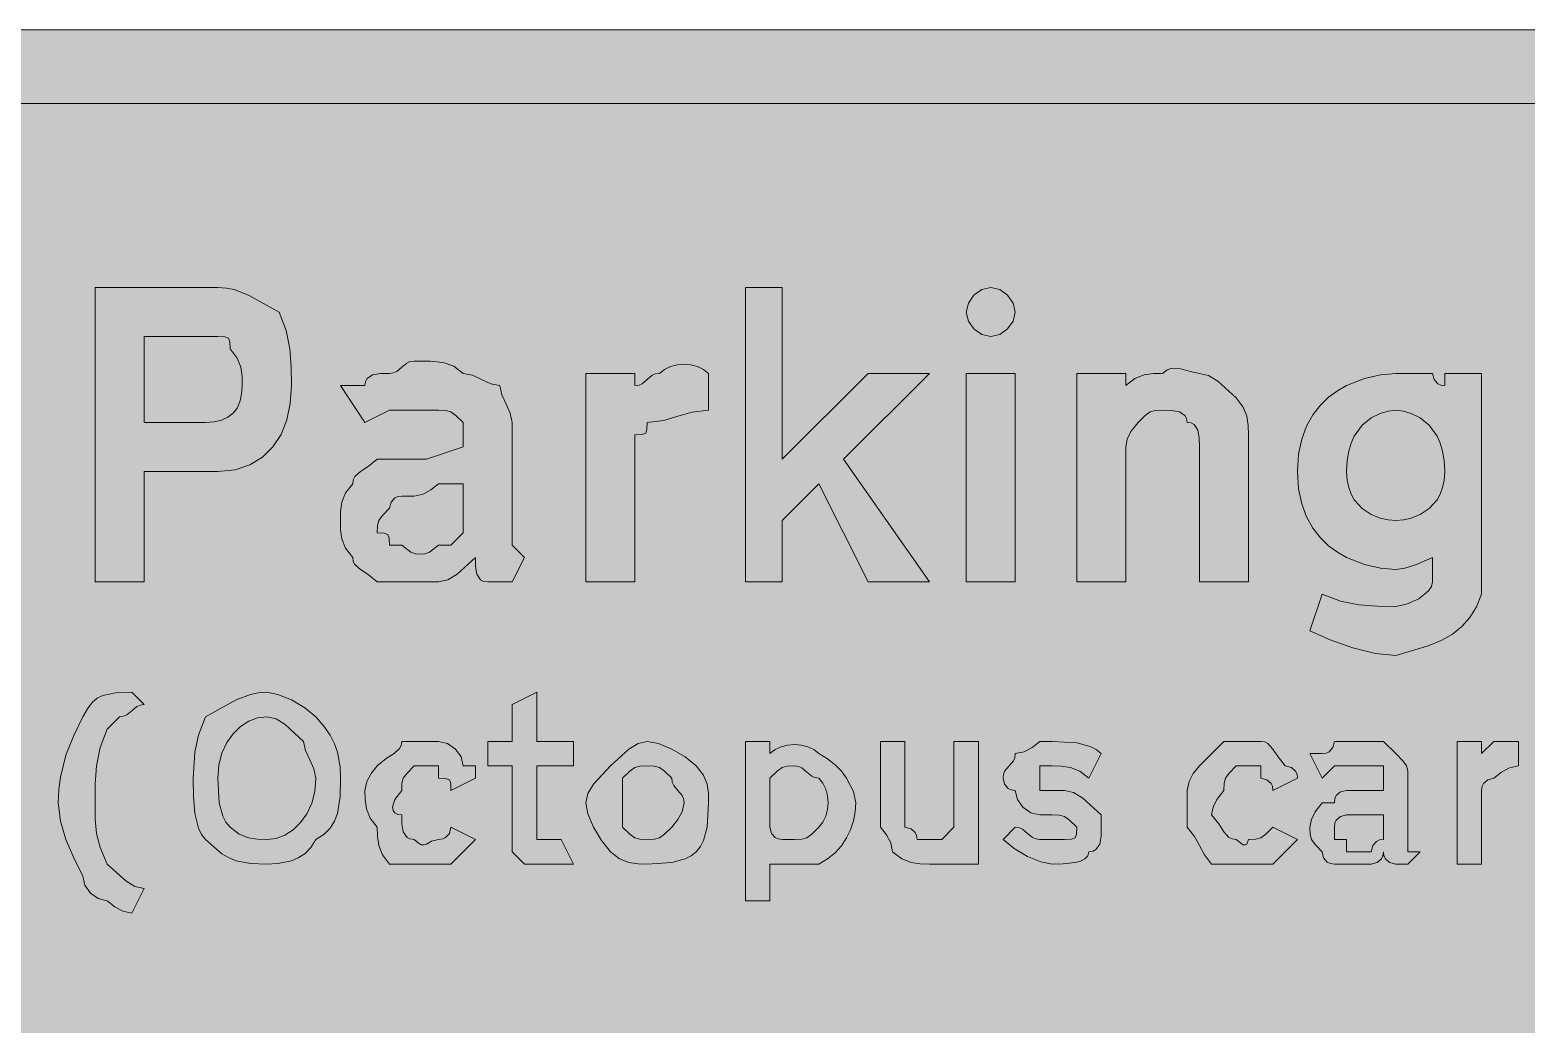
# Model space of a CAD drawing. Header units: metres. Extents: x 12 to 553, y 13 to 247.
# Drawn here: x 142.3 to 288.6, y 149.5 to 246.7 of the extents above; entities that cross this region are included whole.
import ezdxf

# ---------------------------------------------------------------- set-up
doc = ezdxf.new("R2010")
doc.units = ezdxf.units.M
for name, color, linetype, true_color in [('FILL_BLUE_0000FF', 7, 'Continuous', 0x0000ff), ('FILL_WHITE_FFFFFF', 7, 'Continuous', 0xffffff), ('STROKE_BLUE_0000FF', 7, 'Continuous', 0x0000ff), ('STROKE_WHITE_FFFFFF', 7, 'Continuous', 0xffffff)]:
    doc.layers.add(name, color=color, linetype=linetype, true_color=true_color)

msp = doc.modelspace()

# ---------------------------------------------------------------- hatches: boundary and pattern name
at = {"layer": 'FILL_BLUE_0000FF', "true_color": 0x0000ff}
h = msp.add_hatch(color=7, dxfattribs=at)
h.dxf.hatch_style = 1
h.paths.add_polyline_path([(539.74, 239.31), (541.05, 238.77), (542.36, 238), (543.45, 237.12), (544.14, 236.41), (544.5, 235.92), (544.63, 235.43), (544.65, 234.72), (545.34, 233.84), (545.7, 233.07), (545.85, 232.32), (545.85, 28.32), (545.8, 27.47), (545.64, 26.71), (545.1, 25.32), (543.45, 22.32), (542.36, 21.44), (541.05, 20.67), (539.74, 20.13), (538.65, 19.92), (87.45, 19.92), (86.55, 20.11), (85.65, 20.52), (84.75, 20.93), (83.85, 21.12), (80.25, 24.72), (20.25, 130.32), (80.25, 235.92), (81.15, 236.63), (82.05, 237.12), (82.95, 237.61), (83.85, 238.32), (84.75, 239.01), (85.65, 239.37), (86.55, 239.5), (87.45, 239.52), (538.65, 239.52), (539.74, 239.31)])
at = {"layer": 'FILL_WHITE_FFFFFF', "true_color": 0xffffff}
h = msp.add_hatch(color=7, dxfattribs=at)
h.dxf.hatch_style = 1
h.paths.add_polyline_path([(540, 246.66), (541.35, 246.48), (542.7, 246.15), (544.05, 245.67), (545.4, 245.02), (546.75, 244.19), (548.1, 243.16), (549.45, 241.92), (550.33, 241), (551.1, 239.97), (551.64, 238.71), (551.8, 237.97), (551.85, 237.12), (552.25, 236.62), (552.54, 236.03), (552.9, 234.72), (553.05, 232.32), (553.05, 28.32), (552.99, 26.92), (552.82, 25.45), (552.54, 23.95), (552.15, 22.47), (551.64, 21.04), (551.02, 19.71), (550.29, 18.53), (549.45, 17.52), (548.1, 16.28), (546.75, 15.25), (545.4, 14.42), (544.05, 13.77), (542.7, 13.29), (541.35, 12.96), (540, 12.78), (538.65, 12.72), (87.45, 12.72), (85.65, 12.93), (83.85, 13.47), (82.05, 14.24), (80.25, 15.12), (78.47, 16.21), (76.8, 17.52), (74.25, 19.92), (13.05, 125.52), (12.86, 126.61), (12.45, 127.92), (12.04, 129.23), (11.85, 130.32), (12.04, 131.22), (12.45, 132.12), (12.86, 133.02), (13.05, 133.92), (74.25, 239.52), (74.75, 240.37), (75.36, 241.11), (76.8, 242.37), (78.47, 243.4), (80.25, 244.32), (81.15, 245.11), (82.05, 245.71), (82.95, 246.13), (83.85, 246.42), (85.65, 246.68), (87.45, 246.72), (538.65, 246.72), (540, 246.66)])
h = msp.add_hatch(color=7, dxfattribs=at)
h.dxf.hatch_style = 1
h.paths.add_polyline_path([(162.26, 221.31), (163.65, 220.77), (166.65, 219.12), (167.34, 217.32), (167.7, 215.52), (167.83, 213.72), (167.85, 211.92), (167.74, 210.18), (167.4, 208.58), (166.84, 207.15), (166.05, 205.92), (165.04, 204.91), (163.8, 204.16), (162.34, 203.68), (160.65, 203.52), (153.45, 203.52), (153.45, 192.72), (148.65, 192.72), (148.65, 221.52), (160.65, 221.52), (161.5, 221.47), (162.26, 221.31)])
h.paths.add_polyline_path([(159.45, 208.32), (160.29, 208.38), (161.02, 208.54), (161.64, 208.83), (162.15, 209.22), (162.54, 209.73), (162.82, 210.34), (162.99, 211.08), (163.05, 211.92), (163.03, 212.82), (162.9, 213.72), (162.54, 214.62), (161.85, 215.52), (161.83, 216.21), (161.7, 216.57), (161.34, 216.7), (160.65, 216.72), (159.45, 216.72), (153.45, 216.72), (153.45, 208.32), (159.45, 208.32)], flags=16)
h = msp.add_hatch(color=7, dxfattribs=at)
h.dxf.hatch_style = 1
h.paths.add_polyline_path([(224.25, 213.12), (230.25, 213.12), (221.85, 204.72), (230.25, 192.72), (224.25, 192.72), (219.45, 202.32), (215.85, 198.72), (215.85, 192.72), (212.25, 192.72), (212.25, 221.52), (215.85, 221.52), (215.85, 204.72), (224.25, 213.12)])
h = msp.add_hatch(color=7, dxfattribs=at)
h.dxf.hatch_style = 1
h.paths.add_polyline_path([(238.44, 218.24), (237.9, 217.47), (237.13, 216.93), (236.25, 216.72), (235.37, 216.93), (234.6, 217.47), (234.06, 218.24), (233.85, 219.12), (234.06, 220), (234.6, 220.77), (235.37, 221.31), (236.25, 221.52), (237.13, 221.31), (237.9, 220.77), (238.44, 220), (238.65, 219.12), (238.44, 218.24)])
h = msp.add_hatch(color=7, dxfattribs=at)
h.dxf.hatch_style = 1
h.paths.add_polyline_path([(187.05, 192.72), (186.65, 192.77), (186.36, 192.93), (186, 193.47), (185.87, 194.24), (185.85, 195.12), (184.05, 193.47), (183.15, 192.93), (182.25, 192.72), (178.65, 192.72), (176.25, 192.72), (175.37, 193.43), (174.6, 193.92), (174.06, 194.41), (173.9, 194.72), (173.85, 195.12), (173.16, 196.02), (172.8, 196.92), (172.67, 197.82), (172.65, 198.72), (172.67, 199.62), (172.8, 200.52), (173.16, 201.42), (173.85, 202.32), (173.9, 202.72), (174.06, 203.03), (174.6, 203.52), (175.37, 204.01), (176.25, 204.72), (178.65, 204.72), (181.05, 204.72), (184.65, 205.92), (184.65, 207.12), (184.65, 208.32), (183.94, 209.01), (183.45, 209.37), (182.96, 209.5), (182.25, 209.52), (179.85, 209.52), (177.45, 209.52), (175.05, 208.32), (172.65, 211.92), (175.05, 211.92), (175.1, 212.32), (175.26, 212.61), (175.8, 212.97), (176.57, 213.1), (177.45, 213.12), (177.85, 213.17), (178.16, 213.31), (178.65, 213.72), (179.14, 214.13), (179.45, 214.27), (179.85, 214.32), (181.44, 214.3), (182.7, 214.17), (183.73, 213.81), (184.65, 213.12), (185.55, 212.93), (186.45, 212.52), (187.35, 212.11), (188.25, 211.92), (188.44, 211.02), (188.85, 210.12), (189.26, 209.22), (189.45, 208.32), (189.45, 204.72), (189.45, 197.52), (189.45, 196.32), (190.65, 195.12), (189.45, 192.72), (188.25, 192.72), (187.05, 192.72)])
h.paths.add_polyline_path([(180, 195.48), (180.45, 195.42), (180.9, 195.48), (181.35, 195.64), (182.25, 196.32), (183.45, 196.32), (184.65, 197.52), (184.65, 198.72), (184.65, 202.32), (182.25, 202.32), (181.5, 201.72), (180.73, 201.31), (179.85, 201.12), (178.65, 201.12), (178.25, 201.07), (177.96, 200.93), (177.6, 200.52), (177.45, 199.92), (176.76, 199.21), (176.4, 198.72), (176.27, 198.23), (176.25, 197.52), (176.94, 197.5), (177.3, 197.37), (177.43, 197.01), (177.45, 196.32), (178.65, 196.32), (179.55, 195.64), (180, 195.48)], flags=16)
h = msp.add_hatch(color=7, dxfattribs=at)
h.dxf.hatch_style = 1
h.paths.add_polyline_path([(201.85, 211.97), (202.16, 212.11), (202.65, 212.52), (203.14, 212.93), (203.45, 213.07), (203.85, 213.12), (204.35, 213.51), (204.94, 213.79), (205.58, 213.96), (206.25, 214.02), (206.92, 213.96), (207.56, 213.79), (208.15, 213.51), (208.65, 213.12), (208.65, 209.52), (207.04, 209.33), (205.65, 208.92), (204.26, 208.51), (202.65, 208.32), (202.63, 207.63), (202.5, 207.27), (202.14, 207.14), (201.45, 207.12), (201.45, 204.72), (201.45, 192.72), (196.65, 192.72), (196.65, 213.12), (201.45, 213.12), (201.45, 211.92), (201.85, 211.97)])
h = msp.add_hatch(color=7, dxfattribs=at)
h.dxf.hatch_style = 1
h.paths.add_polyline_path([(252.34, 209.5), (251.85, 209.37), (251.36, 209.01), (250.65, 208.32), (249.96, 207.44), (249.6, 206.67), (249.45, 205.92), (249.45, 192.72), (244.65, 192.72), (244.65, 213.12), (249.45, 213.12), (249.45, 211.92), (250.35, 212.61), (251.25, 212.97), (252.15, 213.1), (253.05, 213.12), (253.5, 213.46), (253.95, 213.63), (254.85, 213.57), (255.75, 213.29), (256.65, 213.12), (257.55, 212.91), (258.45, 212.37), (260.25, 210.72), (260.94, 209.82), (261.3, 208.92), (261.43, 208.02), (261.45, 207.12), (261.45, 192.72), (256.65, 192.72), (256.65, 205.92), (256.63, 206.8), (256.5, 207.57), (256.14, 208.11), (255.85, 208.27), (255.45, 208.32), (255.4, 208.72), (255.24, 209.01), (254.7, 209.37), (253.93, 209.5), (253.05, 209.52), (252.34, 209.5)])
h = msp.add_hatch(color=7, dxfattribs=at)
h.dxf.hatch_style = 1
h.paths.add_polyline_path([(233.85, 192.72), (233.85, 213.12), (238.65, 213.12), (238.65, 192.72), (233.85, 192.72)])
h = msp.add_hatch(color=7, dxfattribs=at)
h.dxf.hatch_style = 1
h.paths.add_polyline_path([(270.45, 190.83), (272.25, 190.47), (274.05, 190.34), (275.85, 190.32), (276.92, 190.53), (278.1, 191.07), (279.06, 191.84), (279.34, 192.27), (279.45, 192.72), (279.45, 195.12), (277.87, 194.43), (276.75, 194.07), (275.85, 193.92), (274.35, 194.07), (272.81, 194.43), (271.05, 195.12), (270.15, 195.63), (269.29, 196.26), (268.48, 197.04), (267.75, 197.97), (267.14, 199.07), (266.66, 200.35), (266.36, 201.83), (266.25, 203.52), (266.36, 205.21), (266.66, 206.69), (267.14, 207.97), (267.75, 209.07), (268.48, 210), (269.29, 210.78), (270.15, 211.41), (271.05, 211.92), (272.81, 212.61), (274.35, 212.97), (275.85, 213.12), (277.05, 213.12), (278.25, 213.12), (279.45, 213.12), (279.6, 212.52), (279.96, 212.11), (280.25, 211.97), (280.65, 211.92), (280.65, 213.12), (284.25, 213.12), (284.25, 191.52), (283.74, 190.28), (283.11, 189.23), (282.33, 188.36), (281.4, 187.62), (280.3, 187), (279.02, 186.46), (275.85, 185.52), (273.86, 185.73), (271.65, 186.27), (269.44, 187.04), (267.45, 187.92), (268.65, 191.52), (270.45, 190.83)])
h.paths.add_polyline_path([(274.33, 209.2), (273.45, 208.77), (272.57, 208.06), (271.8, 206.99), (271.49, 206.3), (271.26, 205.5), (271.1, 204.58), (271.05, 203.52), (271.1, 202.68), (271.26, 201.94), (271.49, 201.29), (271.8, 200.74), (272.57, 199.89), (273.45, 199.32), (274.33, 198.97), (275.1, 198.79), (275.85, 198.72), (276.6, 198.79), (277.37, 198.97), (278.25, 199.32), (279.13, 199.89), (279.9, 200.74), (280.21, 201.29), (280.44, 201.94), (280.6, 202.68), (280.65, 203.52), (280.6, 204.58), (280.44, 205.5), (280.21, 206.3), (279.9, 206.99), (279.13, 208.06), (278.25, 208.77), (277.37, 209.2), (276.6, 209.43), (275.85, 209.52), (275.1, 209.43), (274.33, 209.2)], flags=16)
h = msp.add_hatch(color=7, dxfattribs=at)
h.dxf.hatch_style = 1
h.paths.add_polyline_path([(152.25, 160.32), (151.37, 160.51), (150.6, 160.92), (149.85, 161.52), (148.97, 161.73), (148.2, 162.27), (147.66, 163.04), (147.45, 163.92), (146.57, 165.72), (145.8, 167.52), (145.26, 169.32), (145.05, 171.12), (145.1, 172.42), (145.26, 173.61), (145.8, 175.77), (146.57, 177.7), (147.45, 179.52), (147.9, 180.31), (148.37, 180.91), (148.86, 181.33), (149.4, 181.62), (150.66, 181.88), (152.25, 181.92), (153.45, 180.72), (153.05, 180.67), (152.74, 180.53), (152.25, 180.12), (151.76, 179.71), (151.45, 179.57), (151.05, 179.52), (149.85, 178.32), (149.16, 176.52), (148.8, 174.72), (148.67, 172.92), (148.65, 171.12), (148.67, 169.51), (148.8, 168.12), (149.16, 166.73), (149.85, 165.12), (151.65, 163.47), (152.55, 162.93), (153.45, 162.72), (152.25, 160.32)])
h = msp.add_hatch(color=7, dxfattribs=at)
h.dxf.hatch_style = 1
h.paths.add_polyline_path([(167.85, 181.17), (169.16, 180.4), (170.25, 179.52), (171.04, 178.62), (171.64, 177.74), (172.06, 176.88), (172.35, 176.07), (172.61, 174.63), (172.65, 173.52), (172.61, 171.74), (172.35, 170.07), (172.06, 169.31), (171.64, 168.63), (171.04, 168.02), (170.25, 167.52), (169.75, 166.73), (169.16, 166.13), (168.52, 165.71), (167.85, 165.42), (166.54, 165.16), (165.45, 165.12), (163.84, 165.16), (162.45, 165.42), (161.77, 165.71), (161.06, 166.13), (159.45, 167.52), (159.05, 168.02), (158.76, 168.63), (158.4, 170.07), (158.27, 171.74), (158.25, 173.52), (158.4, 176.07), (158.76, 177.74), (159.45, 179.52), (162.45, 181.17), (163.84, 181.71), (164.6, 181.87), (165.45, 181.92), (166.54, 181.71), (167.85, 181.17)])
h.paths.add_polyline_path([(163.69, 179.09), (162.88, 178.57), (162.15, 177.87), (161.54, 177), (161.06, 175.98), (160.76, 174.81), (160.65, 173.52), (160.8, 171.12), (161.16, 169.81), (161.45, 169.22), (161.85, 168.72), (162.75, 168.03), (163.65, 167.67), (164.55, 167.54), (165.45, 167.52), (166.35, 167.63), (167.21, 167.95), (168.02, 168.47), (168.75, 169.17), (169.36, 170.04), (169.84, 171.06), (170.14, 172.23), (170.25, 173.52), (170.06, 174.42), (169.65, 175.32), (169.24, 176.22), (169.05, 177.12), (167.25, 178.77), (166.35, 179.31), (165.45, 179.52), (164.55, 179.41), (163.69, 179.09)], flags=16)
h = msp.add_hatch(color=7, dxfattribs=at)
h.dxf.hatch_style = 1
h.paths.add_polyline_path([(193.05, 167.52), (194.25, 167.52), (195.45, 165.12), (190.65, 165.12), (189.45, 166.32), (189.45, 167.52), (189.45, 174.72), (187.05, 174.72), (187.05, 177.12), (189.45, 177.12), (189.45, 180.72), (191.85, 181.92), (191.85, 177.12), (195.45, 177.12), (195.45, 174.72), (191.85, 174.72), (191.85, 167.52), (193.05, 167.52)])
h = msp.add_hatch(color=7, dxfattribs=at)
h.dxf.hatch_style = 1
h.paths.add_polyline_path([(180.25, 167.18), (180.56, 167.01), (180.82, 166.99), (181.05, 167.07), (181.54, 167.35), (182.25, 167.52), (182.65, 167.57), (182.94, 167.71), (183.3, 168.12), (183.45, 168.72), (185.85, 167.52), (184.65, 166.32), (183.45, 165.12), (181.05, 165.12), (177.45, 165.12), (176.76, 166.02), (176.4, 166.92), (176.27, 167.82), (176.25, 168.72), (175.56, 169.62), (175.2, 170.52), (175.07, 171.42), (175.05, 172.32), (175.24, 173.2), (175.65, 173.97), (176.25, 174.72), (177.13, 175.43), (177.9, 175.92), (178.44, 176.41), (178.6, 176.72), (178.65, 177.12), (182.25, 177.12), (183.13, 176.91), (183.9, 176.37), (184.44, 175.6), (184.65, 174.72), (185.85, 174.72), (185.85, 173.52), (183.45, 172.32), (183.43, 173.01), (183.3, 173.37), (182.94, 173.5), (182.25, 173.52), (182.25, 174.72), (179.85, 174.72), (179.16, 174.01), (178.8, 173.52), (178.67, 173.03), (178.65, 172.32), (177.97, 171.44), (177.75, 170.67), (177.81, 170.36), (177.97, 170.13), (178.26, 169.97), (178.65, 169.92), (178.67, 169.04), (178.8, 168.27), (179.16, 167.73), (179.45, 167.57), (179.85, 167.52), (180.25, 167.18)])
h = msp.add_hatch(color=7, dxfattribs=at)
h.dxf.hatch_style = 1
h.paths.add_polyline_path([(197.4, 172.92), (199.05, 174.72), (200.85, 176.37), (201.75, 176.91), (202.65, 177.12), (203.74, 176.91), (205.05, 176.37), (206.36, 175.6), (207.45, 174.72), (208.14, 173.82), (208.5, 172.92), (208.63, 172.02), (208.65, 171.12), (208.5, 168.72), (208.14, 167.41), (207.85, 166.82), (207.45, 166.32), (206.95, 165.92), (206.36, 165.63), (205.05, 165.27), (202.65, 165.12), (201.75, 165.14), (200.85, 165.27), (199.95, 165.63), (199.05, 166.32), (198.17, 167.41), (197.4, 168.72), (196.86, 170.03), (196.65, 171.12), (196.86, 172.02), (197.4, 172.92)])
h.paths.add_polyline_path([(201.45, 174.57), (200.96, 174.21), (200.25, 173.52), (200.25, 171.12), (200.25, 168.72), (200.96, 168.03), (201.45, 167.67), (201.94, 167.54), (202.65, 167.52), (203.36, 167.54), (203.85, 167.67), (204.34, 168.03), (205.05, 168.72), (205.65, 169.47), (206.06, 170.24), (206.25, 171.12), (206.2, 171.52), (206.06, 171.83), (205.65, 172.32), (205.24, 172.81), (205.1, 173.12), (205.05, 173.52), (204.34, 174.21), (203.85, 174.57), (203.36, 174.7), (202.65, 174.72), (201.94, 174.7), (201.45, 174.57)], flags=16)
h = msp.add_hatch(color=7, dxfattribs=at)
h.dxf.hatch_style = 1
h.paths.add_polyline_path([(215.74, 176.59), (216.38, 176.76), (217.05, 176.82), (217.72, 176.76), (218.36, 176.59), (218.95, 176.31), (219.45, 175.92), (220.29, 175.42), (221.02, 174.83), (221.64, 174.19), (222.15, 173.52), (222.82, 172.21), (223.05, 171.12), (222.99, 170.22), (222.82, 169.34), (222.54, 168.48), (222.15, 167.67), (221.64, 166.91), (221.02, 166.23), (220.29, 165.62), (219.45, 165.12), (217.05, 165.12), (215.85, 165.12), (214.65, 165.12), (214.65, 161.52), (212.25, 161.52), (212.25, 177.12), (214.65, 177.12), (214.65, 175.92), (215.15, 176.31), (215.74, 176.59)])
h.paths.add_polyline_path([(214.65, 169.92), (214.65, 168.72), (214.8, 168.12), (215.16, 167.71), (215.45, 167.57), (215.85, 167.52), (217.05, 167.52), (217.76, 167.54), (218.25, 167.67), (218.74, 168.03), (219.45, 168.72), (219.84, 169.22), (220.12, 169.81), (220.29, 170.45), (220.35, 171.12), (220.29, 171.79), (220.12, 172.43), (219.84, 173.02), (219.45, 173.52), (219.05, 173.57), (218.74, 173.71), (218.25, 174.12), (217.76, 174.53), (217.45, 174.67), (217.05, 174.72), (216.34, 174.7), (215.85, 174.57), (215.36, 174.21), (214.65, 173.52), (214.65, 172.32), (214.65, 169.92)], flags=16)
h = msp.add_hatch(color=7, dxfattribs=at)
h.dxf.hatch_style = 1
h.paths.add_polyline_path([(229.35, 165.14), (228.45, 165.27), (227.55, 165.63), (226.65, 166.32), (226.46, 167.2), (226.05, 167.97), (225.45, 168.72), (225.45, 177.12), (227.85, 177.12), (227.85, 168.72), (228.45, 168.57), (228.86, 168.21), (229, 167.92), (229.05, 167.52), (230.25, 167.52), (231.45, 167.52), (232.65, 168.72), (232.65, 177.12), (235.05, 177.12), (235.05, 165.12), (232.65, 165.12), (231.45, 165.12), (230.25, 165.12), (229.35, 165.14)])
h = msp.add_hatch(color=7, dxfattribs=at)
h.dxf.hatch_style = 1
h.paths.add_polyline_path([(242.25, 172.32), (243.45, 172.32), (244.35, 172.11), (245.25, 171.57), (247.05, 169.92), (247.05, 168.72), (247.03, 167.84), (246.9, 167.07), (246.54, 166.53), (246.25, 166.37), (245.85, 166.32), (245.74, 165.92), (245.46, 165.63), (245.03, 165.41), (244.5, 165.27), (243.32, 165.14), (242.25, 165.12), (241.16, 165.33), (239.85, 165.87), (238.54, 166.64), (237.45, 167.52), (238.65, 168.72), (239.05, 168.67), (239.36, 168.53), (239.85, 168.12), (240.34, 167.71), (240.65, 167.57), (241.05, 167.52), (242.25, 167.52), (243.45, 167.52), (244.14, 167.54), (244.5, 167.67), (244.63, 168.03), (244.65, 168.72), (243.94, 169.41), (243.45, 169.77), (242.96, 169.9), (242.25, 169.92), (241.05, 169.92), (240.17, 170.13), (239.4, 170.67), (238.86, 171.44), (238.65, 172.32), (238.25, 172.37), (237.96, 172.51), (237.6, 172.92), (237.45, 173.52), (237.5, 173.92), (237.64, 174.23), (238.05, 174.72), (238.46, 175.21), (238.6, 175.52), (238.65, 175.92), (239.53, 176.11), (240.3, 176.52), (241.05, 177.12), (242.25, 177.12), (244.65, 176.97), (245.96, 176.61), (246.55, 176.32), (247.05, 175.92), (245.85, 173.52), (244.95, 174.21), (244.05, 174.57), (243.15, 174.7), (242.25, 174.72), (241.05, 174.72), (241.05, 173.52), (241.05, 172.32), (242.25, 172.32)])
h = msp.add_hatch(color=7, dxfattribs=at)
h.dxf.hatch_style = 1
h.paths.add_polyline_path([(266.25, 167.52), (265.05, 166.32), (263.85, 165.12), (261.45, 165.12), (257.85, 165.12), (257.14, 166.02), (256.65, 166.92), (256.16, 167.82), (255.45, 168.72), (255.45, 172.32), (255.64, 173.2), (256.05, 173.97), (256.65, 174.72), (259.05, 177.12), (262.65, 177.12), (263.05, 177.07), (263.36, 176.91), (263.85, 176.37), (264.34, 175.6), (265.05, 174.72), (265.65, 174.57), (266.06, 174.21), (266.2, 173.92), (266.25, 173.52), (263.85, 172.32), (263.8, 172.72), (263.66, 173.01), (263.25, 173.37), (262.65, 173.52), (262.65, 174.72), (260.25, 174.72), (259.56, 174.01), (259.2, 173.52), (259.07, 173.03), (259.05, 172.32), (258.36, 171.44), (258, 170.67), (257.85, 169.92), (258.56, 169.04), (259.05, 168.27), (259.54, 167.73), (259.85, 167.57), (260.25, 167.52), (260.94, 167.01), (261.16, 166.99), (261.3, 167.07), (261.45, 167.52), (262.16, 167.54), (262.65, 167.67), (263.14, 168.03), (263.85, 168.72), (266.25, 167.52)])
h = msp.add_hatch(color=7, dxfattribs=at)
h.dxf.hatch_style = 1
h.paths.add_polyline_path([(269.45, 165.17), (269.16, 165.31), (268.8, 165.72), (268.65, 166.32), (267.96, 167.03), (267.6, 167.52), (267.47, 168.01), (267.45, 168.72), (267.6, 169.47), (267.96, 170.24), (268.65, 171.12), (269.85, 171.12), (269.9, 171.52), (270.04, 171.81), (270.45, 172.17), (271.05, 172.32), (272.25, 172.32), (274.65, 172.32), (274.65, 173.52), (274.65, 174.72), (273.45, 174.72), (271.05, 174.72), (269.85, 174.72), (268.65, 173.52), (267.45, 175.92), (268.65, 175.92), (269.05, 175.97), (269.34, 176.11), (269.7, 176.52), (269.85, 177.12), (272.25, 177.12), (274.65, 177.12), (275.85, 175.92), (276.54, 175.21), (276.9, 174.72), (277.03, 174.23), (277.05, 173.52), (277.05, 171.12), (277.05, 167.52), (277.05, 166.32), (278.25, 166.32), (277.05, 165.12), (275.85, 165.12), (275.25, 165.27), (274.84, 165.63), (274.7, 165.92), (274.65, 166.32), (274.6, 165.92), (274.46, 165.63), (274.05, 165.27), (273.45, 165.12), (271.05, 165.12), (269.85, 165.12), (269.45, 165.17)])
h.paths.add_polyline_path([(273.6, 166.92), (273.96, 167.33), (274.25, 167.47), (274.65, 167.52), (274.65, 168.72), (274.65, 169.92), (273.45, 169.92), (272.25, 169.92), (271.05, 169.92), (270.45, 169.77), (270.04, 169.41), (269.9, 169.12), (269.85, 168.72), (269.85, 167.52), (271.05, 167.52), (271.05, 166.32), (273.45, 166.32), (273.6, 166.92)], flags=16)
h = msp.add_hatch(color=7, dxfattribs=at)
h.dxf.hatch_style = 1
h.paths.add_polyline_path([(285.45, 177.12), (287.85, 177.12), (287.85, 174.72), (286.97, 174.53), (286.2, 174.12), (285.45, 173.52), (284.85, 173.37), (284.44, 173.01), (284.3, 172.72), (284.25, 172.32), (284.25, 165.12), (281.85, 165.12), (281.85, 177.12), (284.25, 177.12), (284.25, 175.92), (285.45, 177.12)])

# ---------------------------------------------------------------- linework, layer by layer
at = {"layer": 'FILL_BLUE_0000FF', "lineweight": 0, "true_color": 0x0000ff}
msp.add_lwpolyline([(538.65, 19.92), (87.45, 19.92), (86.55, 20.11), (85.65, 20.52), (84.75, 20.93), (83.85, 21.12), (80.25, 24.72), (20.25, 130.32), (80.25, 235.92), (81.15, 236.63), (82.05, 237.12), (82.95, 237.61), (83.85, 238.32), (84.75, 239.01), (85.65, 239.37), (86.55, 239.5), (87.45, 239.52), (538.65, 239.52)], dxfattribs=at)
at = {"layer": 'FILL_WHITE_FFFFFF', "lineweight": 0, "true_color": 0xffffff}
msp.add_lwpolyline([(87.45, 246.72), (538.65, 246.72)], dxfattribs=at)
for points in [[(162.26, 221.31), (163.65, 220.77), (166.65, 219.12), (167.34, 217.32), (167.7, 215.52), (167.83, 213.72), (167.85, 211.92), (167.74, 210.18), (167.4, 208.58), (166.84, 207.15), (166.05, 205.92), (165.04, 204.91), (163.8, 204.16), (162.34, 203.68), (160.65, 203.52), (153.45, 203.52), (153.45, 192.72), (148.65, 192.72), (148.65, 221.52), (160.65, 221.52), (161.5, 221.47)], [(224.25, 213.12), (230.25, 213.12), (221.85, 204.72), (230.25, 192.72), (224.25, 192.72), (219.45, 202.32), (215.85, 198.72), (215.85, 192.72), (212.25, 192.72), (212.25, 221.52), (215.85, 221.52), (215.85, 204.72)], [(238.44, 218.24), (237.9, 217.47), (237.13, 216.93), (236.25, 216.72), (235.37, 216.93), (234.6, 217.47), (234.06, 218.24), (233.85, 219.12), (234.06, 220), (234.6, 220.77), (235.37, 221.31), (236.25, 221.52), (237.13, 221.31), (237.9, 220.77), (238.44, 220), (238.65, 219.12)], [(159.45, 208.32), (160.29, 208.38), (161.02, 208.54), (161.64, 208.83), (162.15, 209.22), (162.54, 209.73), (162.82, 210.34), (162.99, 211.08), (163.05, 211.92), (163.03, 212.82), (162.9, 213.72), (162.54, 214.62), (161.85, 215.52), (161.83, 216.21), (161.7, 216.57), (161.34, 216.7), (160.65, 216.72), (159.45, 216.72), (153.45, 216.72), (153.45, 208.32)], [(187.05, 192.72), (186.65, 192.77), (186.36, 192.93), (186, 193.47), (185.87, 194.24), (185.85, 195.12), (184.05, 193.47), (183.15, 192.93), (182.25, 192.72), (178.65, 192.72), (176.25, 192.72), (175.37, 193.43), (174.6, 193.92), (174.06, 194.41), (173.9, 194.72), (173.85, 195.12), (173.16, 196.02), (172.8, 196.92), (172.67, 197.82), (172.65, 198.72), (172.67, 199.62), (172.8, 200.52), (173.16, 201.42), (173.85, 202.32), (173.9, 202.72), (174.06, 203.03), (174.6, 203.52), (175.37, 204.01), (176.25, 204.72), (178.65, 204.72), (181.05, 204.72), (184.65, 205.92), (184.65, 207.12), (184.65, 208.32), (183.94, 209.01), (183.45, 209.37), (182.96, 209.5), (182.25, 209.52), (179.85, 209.52), (177.45, 209.52), (175.05, 208.32), (172.65, 211.92), (175.05, 211.92), (175.1, 212.32), (175.26, 212.61), (175.8, 212.97), (176.57, 213.1), (177.45, 213.12), (177.85, 213.17), (178.16, 213.31), (178.65, 213.72), (179.14, 214.13), (179.45, 214.27), (179.85, 214.32), (181.44, 214.3), (182.7, 214.17), (183.73, 213.81), (184.65, 213.12), (185.55, 212.93), (186.45, 212.52), (187.35, 212.11), (188.25, 211.92), (188.44, 211.02), (188.85, 210.12), (189.26, 209.22), (189.45, 208.32), (189.45, 204.72), (189.45, 197.52), (189.45, 196.32), (190.65, 195.12), (189.45, 192.72), (188.25, 192.72)], [(201.85, 211.97), (202.16, 212.11), (202.65, 212.52), (203.14, 212.93), (203.45, 213.07), (203.85, 213.12), (204.35, 213.51), (204.94, 213.79), (205.58, 213.96), (206.25, 214.02), (206.92, 213.96), (207.56, 213.79), (208.15, 213.51), (208.65, 213.12), (208.65, 209.52), (207.04, 209.33), (205.65, 208.92), (204.26, 208.51), (202.65, 208.32), (202.63, 207.63), (202.5, 207.27), (202.14, 207.14), (201.45, 207.12), (201.45, 204.72), (201.45, 192.72), (196.65, 192.72), (196.65, 213.12), (201.45, 213.12), (201.45, 211.92)], [(252.34, 209.5), (251.85, 209.37), (251.36, 209.01), (250.65, 208.32), (249.96, 207.44), (249.6, 206.67), (249.45, 205.92), (249.45, 192.72), (244.65, 192.72), (244.65, 213.12), (249.45, 213.12), (249.45, 211.92), (250.35, 212.61), (251.25, 212.97), (252.15, 213.1), (253.05, 213.12), (253.5, 213.46), (253.95, 213.63), (254.85, 213.57), (255.75, 213.29), (256.65, 213.12), (257.55, 212.91), (258.45, 212.37), (260.25, 210.72), (260.94, 209.82), (261.3, 208.92), (261.43, 208.02), (261.45, 207.12), (261.45, 192.72), (256.65, 192.72), (256.65, 205.92), (256.63, 206.8), (256.5, 207.57), (256.14, 208.11), (255.85, 208.27), (255.45, 208.32), (255.4, 208.72), (255.24, 209.01), (254.7, 209.37), (253.93, 209.5), (253.05, 209.52)], [(233.85, 192.72), (233.85, 213.12), (238.65, 213.12), (238.65, 192.72)], [(270.45, 190.83), (272.25, 190.47), (274.05, 190.34), (275.85, 190.32), (276.92, 190.53), (278.1, 191.07), (279.06, 191.84), (279.34, 192.27), (279.45, 192.72), (279.45, 195.12), (277.87, 194.43), (276.75, 194.07), (275.85, 193.92), (274.35, 194.07), (272.81, 194.43), (271.05, 195.12), (270.15, 195.63), (269.29, 196.26), (268.48, 197.04), (267.75, 197.97), (267.14, 199.07), (266.66, 200.35), (266.36, 201.83), (266.25, 203.52), (266.36, 205.21), (266.66, 206.69), (267.14, 207.97), (267.75, 209.07), (268.48, 210), (269.29, 210.78), (270.15, 211.41), (271.05, 211.92), (272.81, 212.61), (274.35, 212.97), (275.85, 213.12), (277.05, 213.12), (278.25, 213.12), (279.45, 213.12), (279.6, 212.52), (279.96, 212.11), (280.25, 211.97), (280.65, 211.92), (280.65, 213.12), (284.25, 213.12), (284.25, 191.52), (283.74, 190.28), (283.11, 189.23), (282.33, 188.36), (281.4, 187.62), (280.3, 187), (279.02, 186.46), (275.85, 185.52), (273.86, 185.73), (271.65, 186.27), (269.44, 187.04), (267.45, 187.92), (268.65, 191.52)], [(274.33, 209.2), (273.45, 208.77), (272.57, 208.06), (271.8, 206.99), (271.49, 206.3), (271.26, 205.5), (271.1, 204.58), (271.05, 203.52), (271.1, 202.68), (271.26, 201.94), (271.49, 201.29), (271.8, 200.74), (272.57, 199.89), (273.45, 199.32), (274.33, 198.97), (275.1, 198.79), (275.85, 198.72), (276.6, 198.79), (277.37, 198.97), (278.25, 199.32), (279.13, 199.89), (279.9, 200.74), (280.21, 201.29), (280.44, 201.94), (280.6, 202.68), (280.65, 203.52), (280.6, 204.58), (280.44, 205.5), (280.21, 206.3), (279.9, 206.99), (279.13, 208.06), (278.25, 208.77), (277.37, 209.2), (276.6, 209.43), (275.85, 209.52), (275.1, 209.43)], [(180, 195.48), (180.45, 195.42), (180.9, 195.48), (181.35, 195.64), (182.25, 196.32), (183.45, 196.32), (184.65, 197.52), (184.65, 198.72), (184.65, 202.32), (182.25, 202.32), (181.5, 201.72), (180.73, 201.31), (179.85, 201.12), (178.65, 201.12), (178.25, 201.07), (177.96, 200.93), (177.6, 200.52), (177.45, 199.92), (176.76, 199.21), (176.4, 198.72), (176.27, 198.23), (176.25, 197.52), (176.94, 197.5), (177.3, 197.37), (177.43, 197.01), (177.45, 196.32), (178.65, 196.32), (179.55, 195.64)], [(152.25, 160.32), (151.37, 160.51), (150.6, 160.92), (149.85, 161.52), (148.97, 161.73), (148.2, 162.27), (147.66, 163.04), (147.45, 163.92), (146.57, 165.72), (145.8, 167.52), (145.26, 169.32), (145.05, 171.12), (145.1, 172.42), (145.26, 173.61), (145.8, 175.77), (146.57, 177.7), (147.45, 179.52), (147.9, 180.31), (148.37, 180.91), (148.86, 181.33), (149.4, 181.62), (150.66, 181.88), (152.25, 181.92), (153.45, 180.72), (153.05, 180.67), (152.74, 180.53), (152.25, 180.12), (151.76, 179.71), (151.45, 179.57), (151.05, 179.52), (149.85, 178.32), (149.16, 176.52), (148.8, 174.72), (148.67, 172.92), (148.65, 171.12), (148.67, 169.51), (148.8, 168.12), (149.16, 166.73), (149.85, 165.12), (151.65, 163.47), (152.55, 162.93), (153.45, 162.72)], [(167.85, 181.17), (169.16, 180.4), (170.25, 179.52), (171.04, 178.62), (171.64, 177.74), (172.06, 176.88), (172.35, 176.07), (172.61, 174.63), (172.65, 173.52), (172.61, 171.74), (172.35, 170.07), (172.06, 169.31), (171.64, 168.63), (171.04, 168.02), (170.25, 167.52), (169.75, 166.73), (169.16, 166.13), (168.52, 165.71), (167.85, 165.42), (166.54, 165.16), (165.45, 165.12), (163.84, 165.16), (162.45, 165.42), (161.77, 165.71), (161.06, 166.13), (159.45, 167.52), (159.05, 168.02), (158.76, 168.63), (158.4, 170.07), (158.27, 171.74), (158.25, 173.52), (158.4, 176.07), (158.76, 177.74), (159.45, 179.52), (162.45, 181.17), (163.84, 181.71), (164.6, 181.87), (165.45, 181.92), (166.54, 181.71)], [(193.05, 167.52), (194.25, 167.52), (195.45, 165.12), (190.65, 165.12), (189.45, 166.32), (189.45, 167.52), (189.45, 174.72), (187.05, 174.72), (187.05, 177.12), (189.45, 177.12), (189.45, 180.72), (191.85, 181.92), (191.85, 177.12), (195.45, 177.12), (195.45, 174.72), (191.85, 174.72), (191.85, 167.52)], [(163.69, 179.09), (162.88, 178.57), (162.15, 177.87), (161.54, 177), (161.06, 175.98), (160.76, 174.81), (160.65, 173.52), (160.8, 171.12), (161.16, 169.81), (161.45, 169.22), (161.85, 168.72), (162.75, 168.03), (163.65, 167.67), (164.55, 167.54), (165.45, 167.52), (166.35, 167.63), (167.21, 167.95), (168.02, 168.47), (168.75, 169.17), (169.36, 170.04), (169.84, 171.06), (170.14, 172.23), (170.25, 173.52), (170.06, 174.42), (169.65, 175.32), (169.24, 176.22), (169.05, 177.12), (167.25, 178.77), (166.35, 179.31), (165.45, 179.52), (164.55, 179.41)], [(180.25, 167.18), (180.56, 167.01), (180.82, 166.99), (181.05, 167.07), (181.54, 167.35), (182.25, 167.52), (182.65, 167.57), (182.94, 167.71), (183.3, 168.12), (183.45, 168.72), (185.85, 167.52), (184.65, 166.32), (183.45, 165.12), (181.05, 165.12), (177.45, 165.12), (176.76, 166.02), (176.4, 166.92), (176.27, 167.82), (176.25, 168.72), (175.56, 169.62), (175.2, 170.52), (175.07, 171.42), (175.05, 172.32), (175.24, 173.2), (175.65, 173.97), (176.25, 174.72), (177.13, 175.43), (177.9, 175.92), (178.44, 176.41), (178.6, 176.72), (178.65, 177.12), (182.25, 177.12), (183.13, 176.91), (183.9, 176.37), (184.44, 175.6), (184.65, 174.72), (185.85, 174.72), (185.85, 173.52), (183.45, 172.32), (183.43, 173.01), (183.3, 173.37), (182.94, 173.5), (182.25, 173.52), (182.25, 174.72), (179.85, 174.72), (179.16, 174.01), (178.8, 173.52), (178.67, 173.03), (178.65, 172.32), (177.97, 171.44), (177.75, 170.67), (177.81, 170.36), (177.97, 170.13), (178.26, 169.97), (178.65, 169.92), (178.67, 169.04), (178.8, 168.27), (179.16, 167.73), (179.45, 167.57), (179.85, 167.52)], [(197.4, 172.92), (199.05, 174.72), (200.85, 176.37), (201.75, 176.91), (202.65, 177.12), (203.74, 176.91), (205.05, 176.37), (206.36, 175.6), (207.45, 174.72), (208.14, 173.82), (208.5, 172.92), (208.63, 172.02), (208.65, 171.12), (208.5, 168.72), (208.14, 167.41), (207.85, 166.82), (207.45, 166.32), (206.95, 165.92), (206.36, 165.63), (205.05, 165.27), (202.65, 165.12), (201.75, 165.14), (200.85, 165.27), (199.95, 165.63), (199.05, 166.32), (198.17, 167.41), (197.4, 168.72), (196.86, 170.03), (196.65, 171.12), (196.86, 172.02)], [(215.74, 176.59), (216.38, 176.76), (217.05, 176.82), (217.72, 176.76), (218.36, 176.59), (218.95, 176.31), (219.45, 175.92), (220.29, 175.42), (221.02, 174.83), (221.64, 174.19), (222.15, 173.52), (222.82, 172.21), (223.05, 171.12), (222.99, 170.22), (222.82, 169.34), (222.54, 168.48), (222.15, 167.67), (221.64, 166.91), (221.02, 166.23), (220.29, 165.62), (219.45, 165.12), (217.05, 165.12), (215.85, 165.12), (214.65, 165.12), (214.65, 161.52), (212.25, 161.52), (212.25, 177.12), (214.65, 177.12), (214.65, 175.92), (215.15, 176.31)], [(229.35, 165.14), (228.45, 165.27), (227.55, 165.63), (226.65, 166.32), (226.46, 167.2), (226.05, 167.97), (225.45, 168.72), (225.45, 177.12), (227.85, 177.12), (227.85, 168.72), (228.45, 168.57), (228.86, 168.21), (229, 167.92), (229.05, 167.52), (230.25, 167.52), (231.45, 167.52), (232.65, 168.72), (232.65, 177.12), (235.05, 177.12), (235.05, 165.12), (232.65, 165.12), (231.45, 165.12), (230.25, 165.12)], [(242.25, 172.32), (243.45, 172.32), (244.35, 172.11), (245.25, 171.57), (247.05, 169.92), (247.05, 168.72), (247.03, 167.84), (246.9, 167.07), (246.54, 166.53), (246.25, 166.37), (245.85, 166.32), (245.74, 165.92), (245.46, 165.63), (245.03, 165.41), (244.5, 165.27), (243.32, 165.14), (242.25, 165.12), (241.16, 165.33), (239.85, 165.87), (238.54, 166.64), (237.45, 167.52), (238.65, 168.72), (239.05, 168.67), (239.36, 168.53), (239.85, 168.12), (240.34, 167.71), (240.65, 167.57), (241.05, 167.52), (242.25, 167.52), (243.45, 167.52), (244.14, 167.54), (244.5, 167.67), (244.63, 168.03), (244.65, 168.72), (243.94, 169.41), (243.45, 169.77), (242.96, 169.9), (242.25, 169.92), (241.05, 169.92), (240.17, 170.13), (239.4, 170.67), (238.86, 171.44), (238.65, 172.32), (238.25, 172.37), (237.96, 172.51), (237.6, 172.92), (237.45, 173.52), (237.5, 173.92), (237.64, 174.23), (238.05, 174.72), (238.46, 175.21), (238.6, 175.52), (238.65, 175.92), (239.53, 176.11), (240.3, 176.52), (241.05, 177.12), (242.25, 177.12), (244.65, 176.97), (245.96, 176.61), (246.55, 176.32), (247.05, 175.92), (245.85, 173.52), (244.95, 174.21), (244.05, 174.57), (243.15, 174.7), (242.25, 174.72), (241.05, 174.72), (241.05, 173.52), (241.05, 172.32)], [(266.25, 167.52), (265.05, 166.32), (263.85, 165.12), (261.45, 165.12), (257.85, 165.12), (257.14, 166.02), (256.65, 166.92), (256.16, 167.82), (255.45, 168.72), (255.45, 172.32), (255.64, 173.2), (256.05, 173.97), (256.65, 174.72), (259.05, 177.12), (262.65, 177.12), (263.05, 177.07), (263.36, 176.91), (263.85, 176.37), (264.34, 175.6), (265.05, 174.72), (265.65, 174.57), (266.06, 174.21), (266.2, 173.92), (266.25, 173.52), (263.85, 172.32), (263.8, 172.72), (263.66, 173.01), (263.25, 173.37), (262.65, 173.52), (262.65, 174.72), (260.25, 174.72), (259.56, 174.01), (259.2, 173.52), (259.07, 173.03), (259.05, 172.32), (258.36, 171.44), (258, 170.67), (257.85, 169.92), (258.56, 169.04), (259.05, 168.27), (259.54, 167.73), (259.85, 167.57), (260.25, 167.52), (260.94, 167.01), (261.16, 166.99), (261.3, 167.07), (261.45, 167.52), (262.16, 167.54), (262.65, 167.67), (263.14, 168.03), (263.85, 168.72)], [(269.45, 165.17), (269.16, 165.31), (268.8, 165.72), (268.65, 166.32), (267.96, 167.03), (267.6, 167.52), (267.47, 168.01), (267.45, 168.72), (267.6, 169.47), (267.96, 170.24), (268.65, 171.12), (269.85, 171.12), (269.9, 171.52), (270.04, 171.81), (270.45, 172.17), (271.05, 172.32), (272.25, 172.32), (274.65, 172.32), (274.65, 173.52), (274.65, 174.72), (273.45, 174.72), (271.05, 174.72), (269.85, 174.72), (268.65, 173.52), (267.45, 175.92), (268.65, 175.92), (269.05, 175.97), (269.34, 176.11), (269.7, 176.52), (269.85, 177.12), (272.25, 177.12), (274.65, 177.12), (275.85, 175.92), (276.54, 175.21), (276.9, 174.72), (277.03, 174.23), (277.05, 173.52), (277.05, 171.12), (277.05, 167.52), (277.05, 166.32), (278.25, 166.32), (277.05, 165.12), (275.85, 165.12), (275.25, 165.27), (274.84, 165.63), (274.7, 165.92), (274.65, 166.32), (274.6, 165.92), (274.46, 165.63), (274.05, 165.27), (273.45, 165.12), (271.05, 165.12), (269.85, 165.12)], [(285.45, 177.12), (287.85, 177.12), (287.85, 174.72), (286.97, 174.53), (286.2, 174.12), (285.45, 173.52), (284.85, 173.37), (284.44, 173.01), (284.3, 172.72), (284.25, 172.32), (284.25, 165.12), (281.85, 165.12), (281.85, 177.12), (284.25, 177.12), (284.25, 175.92)], [(201.45, 174.57), (200.96, 174.21), (200.25, 173.52), (200.25, 171.12), (200.25, 168.72), (200.96, 168.03), (201.45, 167.67), (201.94, 167.54), (202.65, 167.52), (203.36, 167.54), (203.85, 167.67), (204.34, 168.03), (205.05, 168.72), (205.65, 169.47), (206.06, 170.24), (206.25, 171.12), (206.2, 171.52), (206.06, 171.83), (205.65, 172.32), (205.24, 172.81), (205.1, 173.12), (205.05, 173.52), (204.34, 174.21), (203.85, 174.57), (203.36, 174.7), (202.65, 174.72), (201.94, 174.7)], [(214.65, 169.92), (214.65, 168.72), (214.8, 168.12), (215.16, 167.71), (215.45, 167.57), (215.85, 167.52), (217.05, 167.52), (217.76, 167.54), (218.25, 167.67), (218.74, 168.03), (219.45, 168.72), (219.84, 169.22), (220.12, 169.81), (220.29, 170.45), (220.35, 171.12), (220.29, 171.79), (220.12, 172.43), (219.84, 173.02), (219.45, 173.52), (219.05, 173.57), (218.74, 173.71), (218.25, 174.12), (217.76, 174.53), (217.45, 174.67), (217.05, 174.72), (216.34, 174.7), (215.85, 174.57), (215.36, 174.21), (214.65, 173.52), (214.65, 172.32)], [(273.6, 166.92), (273.96, 167.33), (274.25, 167.47), (274.65, 167.52), (274.65, 168.72), (274.65, 169.92), (273.45, 169.92), (272.25, 169.92), (271.05, 169.92), (270.45, 169.77), (270.04, 169.41), (269.9, 169.12), (269.85, 168.72), (269.85, 167.52), (271.05, 167.52), (271.05, 166.32), (273.45, 166.32)]]:
    msp.add_lwpolyline(points, close=True, dxfattribs=at)
at = {"layer": 'STROKE_BLUE_0000FF', "lineweight": 0, "true_color": 0x0000ff}
msp.add_lwpolyline([(87.45, 246.72), (538.65, 246.72)], dxfattribs=at)
at = {"layer": 'STROKE_WHITE_FFFFFF', "lineweight": 0, "true_color": 0xffffff}
for points in [[(194.05, 195.36), (194.05, 195.36)], [(194.05, 195.36), (194.05, 195.36)], [(214.05, 175.36), (214.05, 175.36)]]:
    msp.add_lwpolyline(points, dxfattribs=at)

doc.saveas('drawing.dxf')
